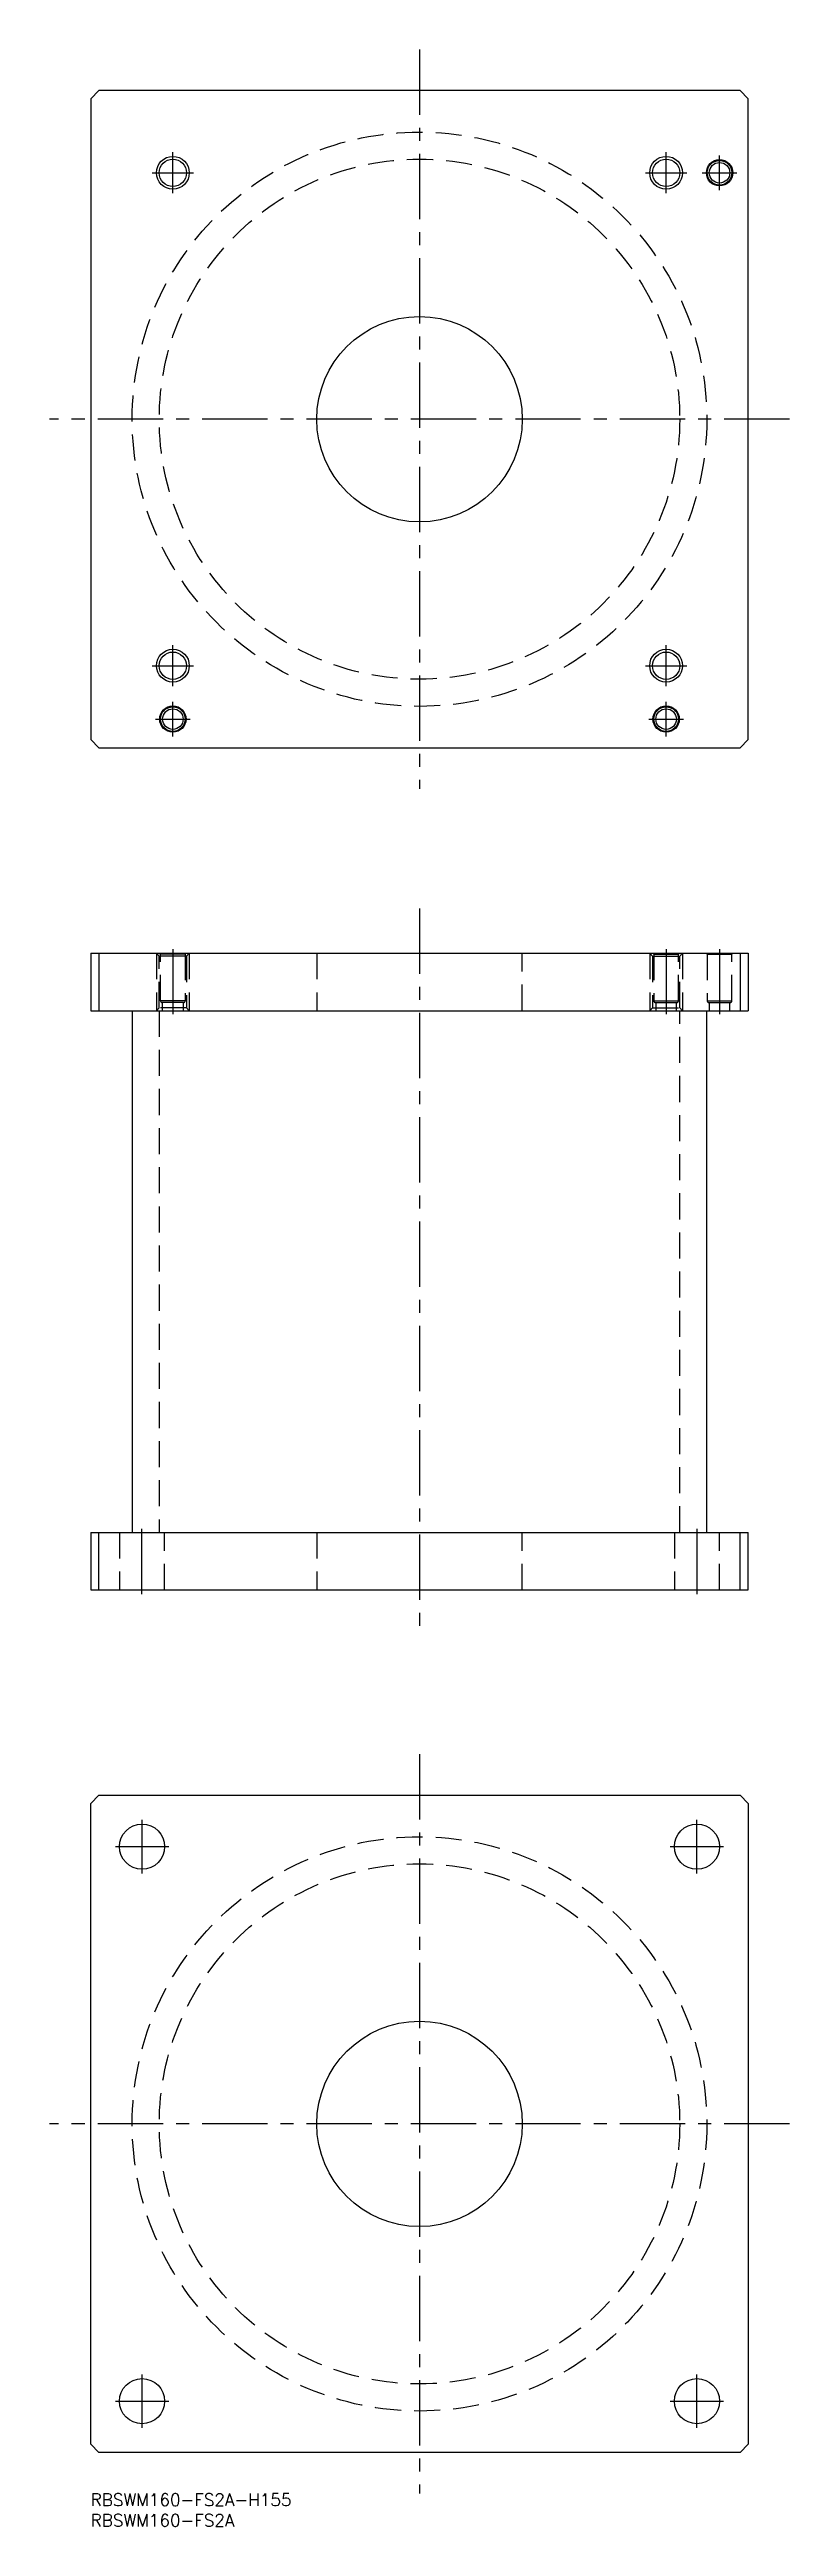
# Model space of a CAD drawing. Extents: x -10 to 170, y -8 to 595.
import ezdxf

# ---------------------------------------------------------------- set-up
doc = ezdxf.new("R2010")
doc.units = 0
doc.header["$LTSCALE"] = 0.5
doc.linetypes.add('CENTER', pattern=[50.8, 31.75, -6.35, 6.35, -6.35])
doc.linetypes.add('DASHED', pattern=[19.05, 12.7, -6.35])
for name, color, linetype in [('MSM_CENTER', 1, 'CENTER'), ('MSM_CONTINUOUS', 7, 'CONTINUOUS'), ('MSM_DASHED', 4, 'DASHED'), ('MSM_NARROW', 5, 'CONTINUOUS'), ('MSM_PART_NUMBER', 7, 'CONTINUOUS')]:
    doc.layers.add(name, color=color, linetype=linetype)
doc.styles.get("Standard").update_dxf_attribs({"font": 'txt.shx', "height": 3, "bigfont": 'bigfont.shx'})

msp = doc.modelspace()

# ---------------------------------------------------------------- linework, layer by layer
at = {"layer": 'MSM_CENTER'}
for p, q in [((80, 595), (80, 415)), ((20, 560), (20, 570)), ((140, 560), (140, 570)), ((153, 560.8), (153, 569.2)), ((15, 565), (25, 565)), ((135, 565), (145, 565)), ((148.8, 565), (157.2, 565)), ((170, 505), (-10, 505)), ((20, 440), (20, 450)), ((140, 440), (140, 450)), ((15, 445), (25, 445)), ((135, 445), (145, 445)), ((20, 427.8), (20, 436.2)), ((140, 427.8), (140, 436.2)), ((15.8, 432), (24.2, 432)), ((135.8, 432), (144.2, 432)), ((80, 385.8738), (80, 210.8738)), ((20, 376), (20, 360)), ((140, 376), (140, 360)), ((153, 376), (153, 360)), ((12.4749, 219), (12.4749, 235)), ((147.5251, 219), (147.5251, 235)), ((80, 180), (80, 0)), ((12.5, 151), (12.5, 164)), ((147.5, 151), (147.5, 164)), ((6, 157.5), (19, 157.5)), ((141, 157.5), (154, 157.5)), ((170, 90), (-10, 90)), ((12.5, 16), (12.5, 29)), ((147.5, 16), (147.5, 29)), ((6, 22.5), (19, 22.5)), ((141, 22.5), (154, 22.5))]:
    msp.add_line(p, q, dxfattribs=at)
at = {"layer": 'MSM_CONTINUOUS'}
for p, q in [((2, 585), (0, 583)), ((158, 585), (2, 585)), ((160, 583), (158, 585)), ((0, 583), (0, 427)), ((160, 427), (160, 583)), ((0, 427), (2, 425)), ((2, 425), (158, 425)), ((158, 425), (160, 427)), ((0, 375), (158, 375)), ((0, 375), (0, 361)), ((2, 375), (2, 361)), ((158, 375), (158, 361)), ((158, 375), (160, 375)), ((160, 375), (160, 361)), ((0, 361), (160, 361)), ((10.1, 361), (10.1, 234)), ((149.9, 234), (149.9, 361)), ((0, 234), (160, 234)), ((0, 234), (0, 220)), ((2, 220), (2, 234)), ((158, 220), (158, 234)), ((160, 220), (160, 234)), ((0, 220), (160, 220)), ((0, 168), (2, 170)), ((2, 170), (158, 170)), ((158, 170), (160, 168)), ((0, 12), (0, 168)), ((160, 168), (160, 12)), ((2, 10), (0, 12)), ((158, 10), (2, 10)), ((160, 12), (158, 10))]:
    msp.add_line(p, q, dxfattribs=at)
for centre, radius in [((20, 565), 3.3235), ((140, 565), 3.3235), ((153, 565), 3.2), ((153, 565), 3), ((153, 565), 2.5), ((80, 505), 25), ((20, 445), 3.3235), ((140, 445), 3.3235), ((20, 432), 3.2), ((20, 432), 3), ((20, 432), 2.5), ((140, 432), 3.2), ((140, 432), 3), ((140, 432), 2.5), ((12.5, 157.5), 5.5), ((147.5, 157.5), 5.5), ((80, 90), 25), ((12.5, 22.5), 5.5), ((147.5, 22.5), 5.5)]:
    msp.add_circle(centre, radius, dxfattribs=at)
at = {"layer": 'MSM_DASHED'}
for p, q in [((16.6765, 374.3235), (16, 375)), ((16, 375), (16, 361)), ((23.3235, 374.3235), (16.6765, 374.3235)), ((16.6765, 361.6765), (16.6765, 374.3235)), ((17, 374.8), (16.8, 375)), ((23, 374.8), (17, 374.8)), ((17, 363.4), (17, 374.8)), ((23.2, 375), (23, 374.8)), ((23, 374.8), (23, 363.4)), ((24, 375), (23.3235, 374.3235)), ((23.3235, 374.3235), (23.3235, 361.6765)), ((24, 375), (24, 361)), ((55, 375), (55, 361)), ((105, 361), (105, 375)), ((136, 375), (136.6765, 374.3235)), ((136, 375), (136, 361)), ((136.6765, 374.3235), (143.3235, 374.3235)), ((136.6765, 374.3235), (136.6765, 361.6765)), ((136.8, 375), (137, 374.8)), ((137, 374.8), (143, 374.8)), ((137, 374.8), (137, 363.4)), ((143, 374.8), (143.2, 375)), ((143, 363.4), (143, 374.8)), ((143.3235, 374.3235), (144, 375)), ((143.3235, 361.6765), (143.3235, 374.3235)), ((144, 375), (144, 361)), ((149.8, 375), (150, 374.8)), ((150, 374.8), (156, 374.8)), ((150, 374.8), (150, 363.4)), ((156, 374.8), (156.2, 375)), ((156, 363.4), (156, 374.8)), ((23, 363.4), (17, 363.4)), ((22.6, 363), (17.4, 363)), ((17.5, 361), (17.5, 363)), ((22.5, 363), (22.5, 361)), ((137, 363.4), (143, 363.4)), ((137.4, 363), (142.6, 363)), ((137.5, 363), (137.5, 361)), ((142.5, 361), (142.5, 363)), ((150, 363.4), (156, 363.4)), ((150.4, 363), (155.6, 363)), ((150.5, 363), (150.5, 361)), ((155.5, 361), (155.5, 363)), ((16, 361), (16.6765, 361.6765)), ((23.3235, 361.6765), (16.6765, 361.6765)), ((16.7, 361), (16.7, 234)), ((23.3235, 361.6765), (24, 361)), ((136.6765, 361.6765), (136, 361)), ((136.6765, 361.6765), (143.3235, 361.6765)), ((143.3, 234), (143.3, 361)), ((144, 361), (143.3235, 361.6765)), ((7, 234), (7, 220)), ((18, 220), (18, 234)), ((55, 234), (55, 220)), ((105, 220), (105, 234)), ((142, 234), (142, 220)), ((153, 220), (153, 234))]:
    msp.add_line(p, q, dxfattribs=at)
for centre, radius in [((80, 505), 69.9), ((80, 505), 63.3), ((80, 90), 69.9), ((80, 90), 63.3)]:
    msp.add_circle(centre, radius, dxfattribs=at)
for centre, start, end in [((17.4, 363.4), 180, 270), ((22.6, 363.4), 270, 0), ((137.4, 363.4), 180, 270), ((142.6, 363.4), 270, 0), ((150.4, 363.4), 180, 270), ((155.6, 363.4), 270, 0)]:
    msp.add_arc(centre, 0.4, start, end, dxfattribs=at)
at = {"layer": 'MSM_NARROW'}
for centre in [(20, 565), (140, 565), (20, 445), (140, 445)]:
    msp.add_circle(centre, 4, dxfattribs=at)

# ---------------------------------------------------------------- texts
at = {"layer": 'MSM_PART_NUMBER'}
for s, p in [('RBSWM160-FS2A-H155', (0, -3)), ('RBSWM160-FS2A', (0, -8))]:
    msp.add_text(s, height=3, dxfattribs=at).set_placement(p)

doc.saveas('drawing.dxf')
